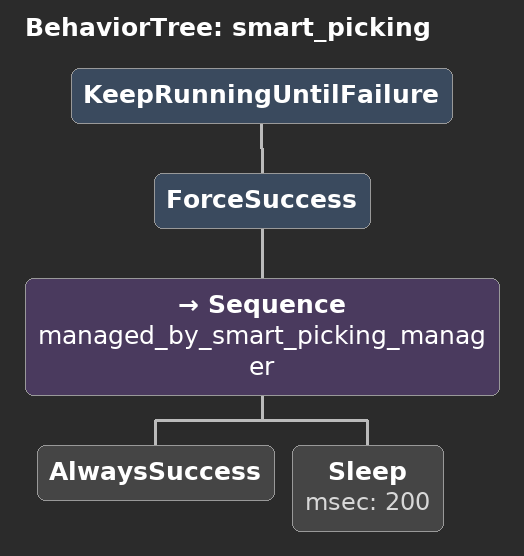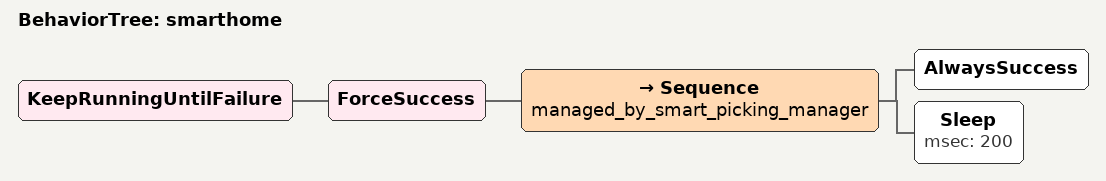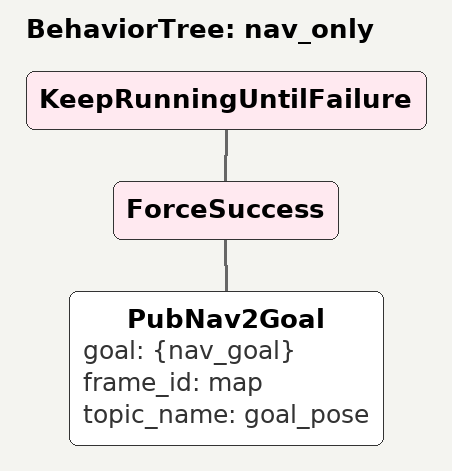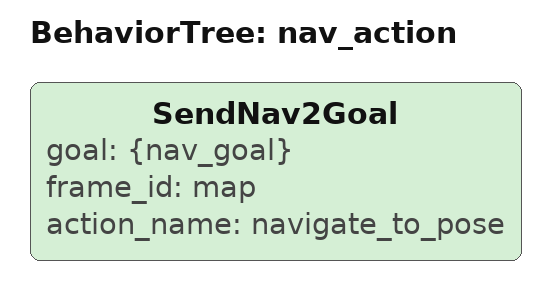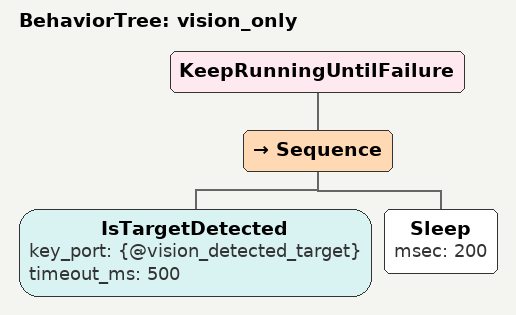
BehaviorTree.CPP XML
<?xml version="1.0" encoding="UTF-8"?>
<root BTCPP_format="4">

  <BehaviorTree ID="smart_picking">
    <KeepRunningUntilFailure>
      <ForceSuccess>
        <Sequence name="managed_by_smart_picking_manager">
          <AlwaysSuccess/>
          <Sleep msec="200"/>
        </Sequence>
      </ForceSuccess>
    </KeepRunningUntilFailure>
  </BehaviorTree>

  <BehaviorTree ID="smarthome">
    <KeepRunningUntilFailure>
      <ForceSuccess>
        <Sequence name="managed_by_smart_picking_manager">
          <AlwaysSuccess/>
          <Sleep msec="200"/>
        </Sequence>
      </ForceSuccess>
    </KeepRunningUntilFailure>
  </BehaviorTree>

  <!-- 仅导航：循环向 goal_pose 发点，主要用于单点测试。 -->
  <BehaviorTree ID="nav_only">
    <KeepRunningUntilFailure>
      <ForceSuccess>
        <PubNav2Goal goal="{nav_goal}"
                     frame_id="map"
                     topic_name="goal_pose"/>
      </ForceSuccess>
    </KeepRunningUntilFailure>
  </BehaviorTree>

  <!-- 可选：直接调用 navigate_to_pose Action，会阻塞直到导航结束。 -->
  <BehaviorTree ID="nav_action">
    <SendNav2Goal goal="{nav_goal}"
                  frame_id="map"
                  action_name="navigate_to_pose"/>
  </BehaviorTree>

  <!-- 仅监控视觉，不发导航。 -->
  <BehaviorTree ID="vision_only">
    <KeepRunningUntilFailure>
      <Sequence>
        <IsTargetDetected key_port="{@vision_detected_target}"
                          timeout_ms="500"/>
        <Sleep msec="200"/>
      </Sequence>
    </KeepRunningUntilFailure>
  </BehaviorTree>
</root>
